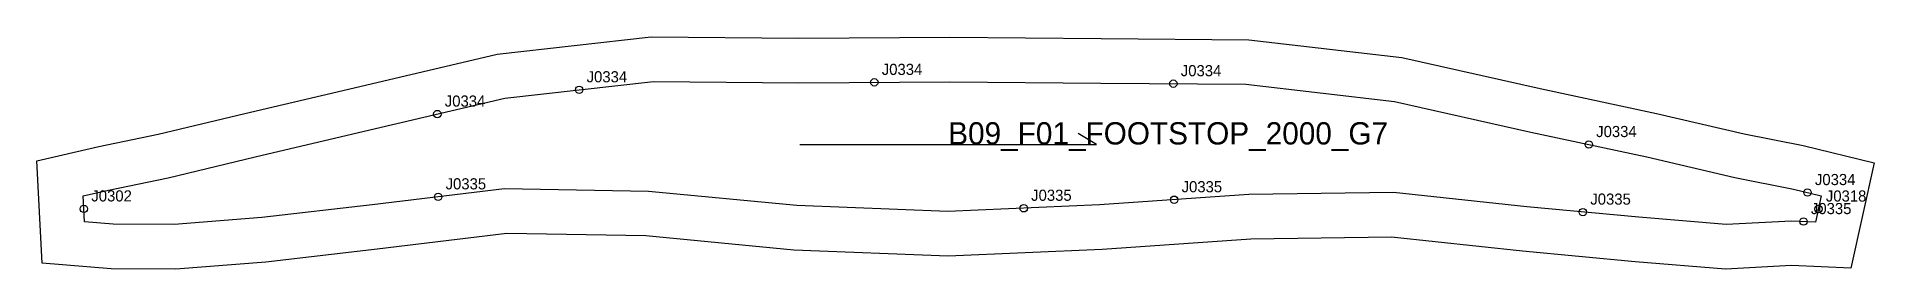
# Model space of a CAD drawing. Header units: millimetres. Extents: x -13 to 483, y -20 to 43.
import ezdxf

# ---------------------------------------------------------------- set-up
doc = ezdxf.new("R2010")
doc.units = ezdxf.units.MM
for name, color, linetype in [('CUT', 1, 'Continuous'), ('GRAIN', 3, 'Continuous'), ('LABEL', 7, 'Continuous'), ('NOTCH', 2, 'Continuous'), ('SEW', 5, 'Continuous')]:
    doc.layers.add(name, color=color, linetype=linetype)

msp = doc.modelspace()

# ---------------------------------------------------------------- linework, layer by layer
at = {"layer": 'CUT'}
msp.add_lwpolyline([(-12.53, 9.47), (4.24, 13.26), (20.25, 16.6), (43.63, 22.2), (74.57, 29.43), (111.66, 38.16), (153.19, 42.82), (193.02, 42.42), (233.73, 42.7), (274.53, 42.37), (314.31, 42.04), (355.63, 37.27), (392.93, 28.88), (424.28, 22.21), (447.93, 16.68), (463.85, 13.53), (483.01, 8.9), (476.7, -19.5), (460.72, -18.78), (442.88, -19.69), (418.52, -17.71), (388.13, -14.91), (352.79, -11.13), (314.85, -11.64), (274.76, -14.4), (233.23, -16.25), (191.6, -14.61), (151.72, -10.78), (114.2, -10.08), (79.3, -14.34), (49.29, -17.8), (24.98, -19.73), (7.52, -19.62), (-11.04, -18.09), (-12.53, 9.47)], close=True, dxfattribs=at)
at = {"layer": 'GRAIN'}
for p, q in [((273.28, 13.84), (268.28, 16.84)), ((193.28, 13.84), (273.28, 13.84))]:
    msp.add_line(p, q, dxfattribs=at)
at = {"layer": 'NOTCH'}
for centre in [(213.36, 30.56), (294, 30.21), (133.76, 28.57), (95.51, 22.03), (406.02, 13.83), (95.73, -0.25), (465.01, 0.9), (0.19, -3.5), (253.64, -3.33), (294.22, -1.03), (404.44, -4.36), (467.96, -3.53), (463.93, -6.91)]:
    msp.add_circle(centre, 1, dxfattribs=at)
at = {"layer": 'SEW'}
msp.add_lwpolyline([(0, 0), (6.79, 1.54), (22.87, 4.89), (46.39, 10.52), (77.31, 17.75), (113.71, 26.32), (153.8, 30.82), (193, 30.42), (233.72, 30.7), (274.43, 30.37), (313.57, 30.04), (353.62, 25.42), (390.37, 17.16), (421.67, 10.5), (445.4, 4.95), (461.27, 1.8), (468.74, 0), (467.17, -7.06), (460.68, -6.77), (443.06, -7.67), (419.55, -5.76), (389.32, -2.96), (353.35, 0.88), (314.36, 0.35), (274.08, -2.42), (233.2, -4.24), (192.41, -2.63), (152.41, 1.21), (113.58, 1.93), (77.89, -2.43), (48.13, -5.85), (24.54, -7.73), (8.06, -7.63), (0.38, -6.99)], close=True, dxfattribs=at)

# ---------------------------------------------------------------- texts
at = {"layer": 'LABEL'}
for s, height, p in [('J0334', 3, (215.36, 32.56)), ('J0334', 3, (296, 32.21)), ('J0334', 3, (135.76, 30.57)), ('J0334', 3, (97.51, 24.03)), ('B09_F01_FOOTSTOP_2000_G7', 6, (233.28, 13.84)), ('J0334', 3, (408.02, 15.83)), ('J0334', 3, (467.01, 2.9)), ('J0302', 3, (2.19, -1.5)), ('J0335', 3, (97.73, 1.75)), ('J0335', 3, (255.64, -1.33)), ('J0335', 3, (296.22, 0.97)), ('J0335', 3, (406.44, -2.36)), ('J0318', 3, (469.96, -1.53)), ('J0335', 3, (465.93, -4.91))]:
    msp.add_text(s, height=height, dxfattribs=at).set_placement(p)

doc.saveas('drawing.dxf')
